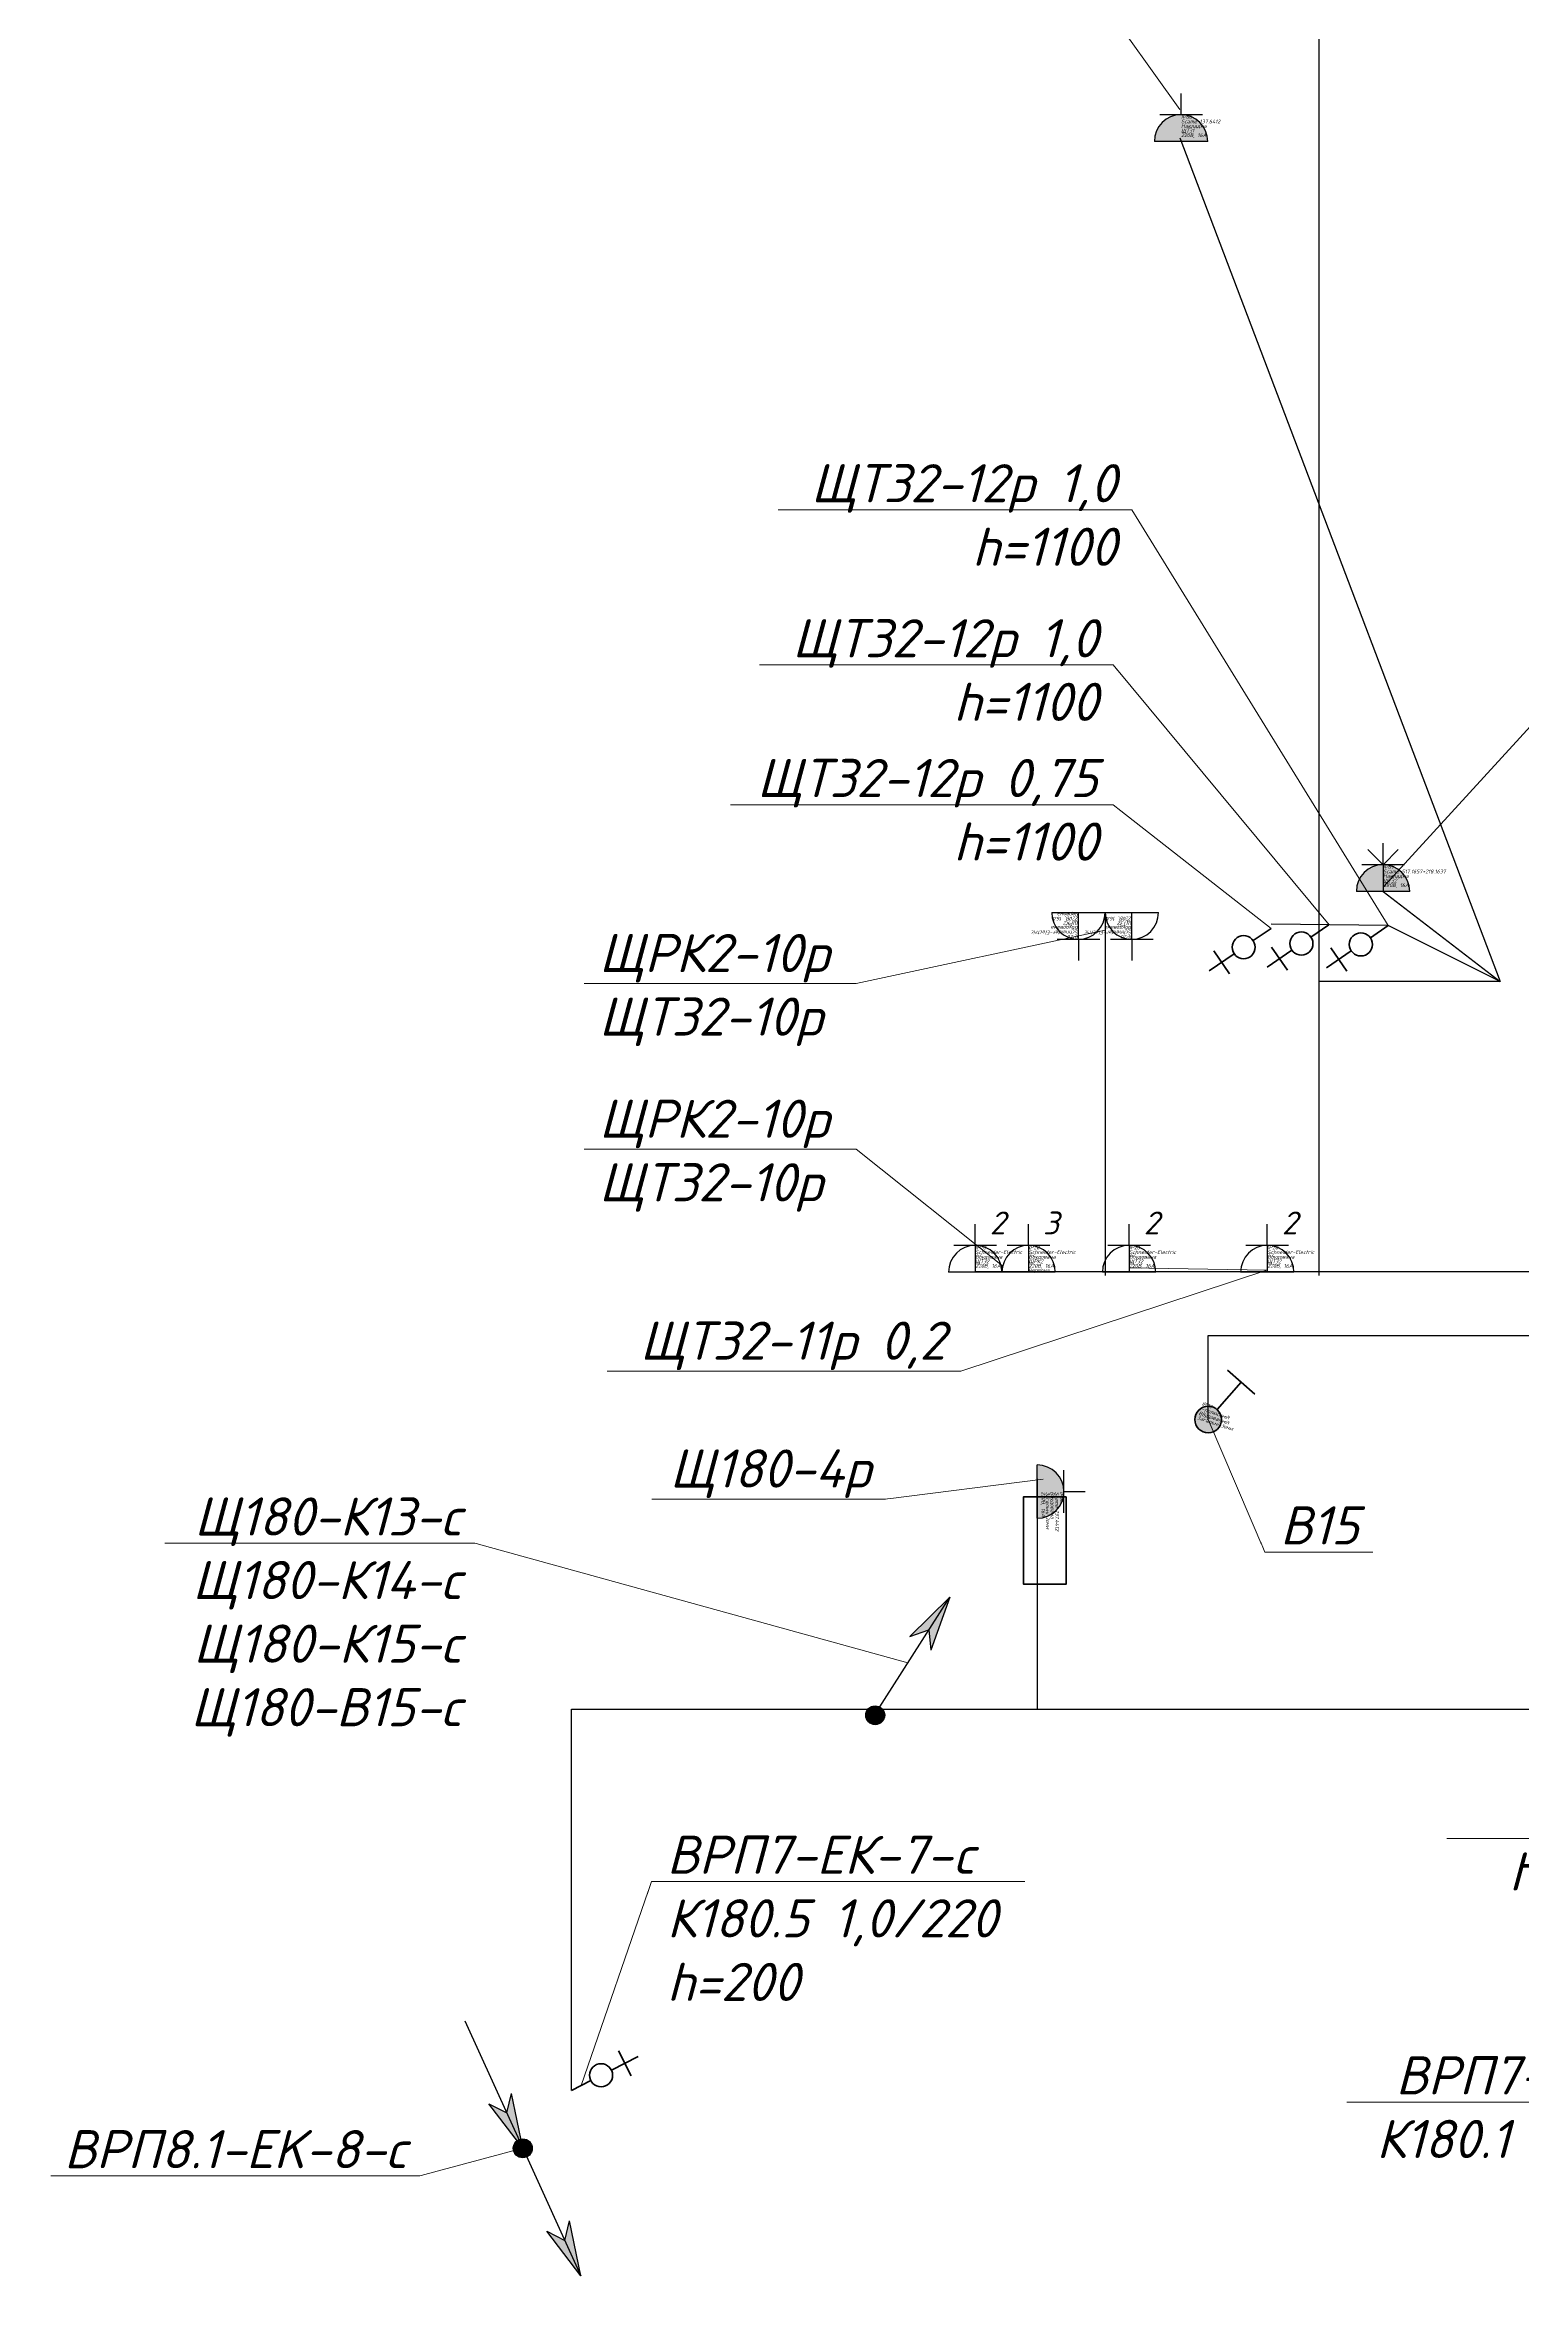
# Model space of a CAD drawing. Header units: millimetres. Extents: x -164867 to 807677, y -316775 to 513985.
# Drawn here: x 203864 to 213556, y 219296 to 234073 of the extents above; entities that cross this region are included whole.
import ezdxf
from ezdxf import colors
from ezdxf.entities.mleader import LeaderData, LeaderLine
from ezdxf.enums import TextEntityAlignment as Align
from ezdxf.math import Vec2, Vec3

# ---------------------------------------------------------------- set-up
doc = ezdxf.new("R2010")
doc.units = ezdxf.units.MM
doc.layers.add('E_Hidden atributes', color=2, linetype='Continuous', plot=False)
for name, color, linetype, lineweight in [('E_В лотку', 5, 'Kabl_in_Lotok', 30), ('E_Вимикачі', 84, 'Continuous', 35), ('E_Обладнання', 84, 'Continuous', 35), ('E_Позначення', 7, 'Continuous', 15), ('E_Розп. мережі', 5, 'Continuous', 30)]:
    doc.layers.add(name, color=color, linetype=linetype, lineweight=lineweight)
doc.styles.add('GOST 2.304', font='isocpeui.ttf')
doc.styles.add('orientation to layout', font='isocpeui.ttf')
doc.styles.add('ГОСТ 2.304', font='isocpeui.ttf')
doc.linetypes.add('Kabl_in_Lotok', pattern='A,10,[130,ltypeshp.shx,S=1,R=0,X=0,Y=0],1,[130,ltypeshp.shx,S=1,R=90,X=0,Y=-1],1,[130,ltypeshp.shx,S=1,R=0,X=0,Y=0],10', length=22)
doc.linetypes.add('Kabl_in_Tube', pattern='A,10,[133,ltypeshp.shx,S=1,R=0,X=0,Y=0],10', length=20)

# ---------------------------------------------------------------- blocks, each defined once
blk = doc.blocks.new('*U508')
h = blk.add_hatch(color=0)
h.dxf.hatch_style = 1
h.paths.add_polyline_path([(175, 100, 1), (-175, 100)])
at = {"color": 0, "lineweight": 30}
for q in [(-99, 374), (99, 374)]:
    blk.add_line((0, 275), q, dxfattribs=at)
at = {"color": 0, "linetype": 'Continuous', "lineweight": 30}
for p, q in [((0, 275), (0, 415)), ((0, 275), (0, 415)), ((0, 275), (0, 415)), ((140, 275), (-140, 275)), ((0, 275), (0, 100)), ((175, 100), (-175, 100))]:
    blk.add_line(p, q, dxfattribs=at)
blk.add_arc((0, 100), 175, 0, 180, dxfattribs=at)
at = {"color": 0, "style": 'orientation to layout'}
blk.add_attdef('AMOUNT', text='', height=150, dxfattribs=at).set_placement((147, 422), align=Align.MIDDLE_CENTER)
at = {"layer": 'E_Hidden atributes', "style": 'GOST 2.304'}
for tag, p in [('IP', (0, 248)), ('INSTALATION', (0, 188)), ('LOCATION', (0, 158)), ('VENDOR', (0, 218)), ('VOLTAGE_CURRENT', (0, 128)), ('COLOR', (0, 100))]:
    blk.add_attdef(tag, p, '', height=25, dxfattribs=at)
blk = doc.blocks.new('*U506')
at = {"color": 0, "linetype": 'Continuous', "lineweight": 30}
for p, q in [((0, 275), (0, 415)), ((0, 275), (0, 415)), ((0, 275), (0, 415)), ((140, 275), (-140, 275)), ((0, 275), (0, 100)), ((175, 100), (-175, 100))]:
    blk.add_line(p, q, dxfattribs=at)
blk.add_arc((0, 100), 175, 0, 180, dxfattribs=at)
at = {"color": 0, "style": 'orientation to layout'}
blk.add_attdef('AMOUNT', text='', height=150, dxfattribs=at).set_placement((147, 422), align=Align.MIDDLE_CENTER)
at = {"layer": 'E_Hidden atributes', "style": 'GOST 2.304'}
for tag, p in [('IP', (0, 248)), ('INSTALATION', (0, 188)), ('LOCATION', (0, 158)), ('VENDOR', (0, 218)), ('VOLTAGE_CURRENT', (0, 128)), ('COLOR', (0, 100))]:
    blk.add_attdef(tag, p, '', height=25, dxfattribs=at)
blk = doc.blocks.new('_None')
blk = doc.blocks.new('электровывод')
at = {"color": 0, "linetype": 'ByBlock', "lineweight": -2}
for p, q in [((-122.6, 123.9), (-204.8, 207)), ((-202.4, 127.2), (-125, 203.7)), ((-59.5, 60.1), (0, 0))]:
    blk.add_line(p, q, dxfattribs=at)
blk.add_circle((-91, 92), 44.9, dxfattribs=at)
blk = doc.blocks.new('*U68')
at = {"lineweight": -2}
h = blk.add_hatch(color=256, dxfattribs=at)
h.paths.add_polyline_path([(8.77, 16.13), (3.9, 10.61), (6.34, 11.65)])
h.paths.add_polyline_path([(8.77, 16.13), (6.34, 11.65), (6.79, 9.05)])
h = blk.add_hatch(color=256, dxfattribs=at)
edge = h.paths.add_edge_path()
edge.add_arc((0.07, 0), 1.28, 0, 360)
for p, q in [((0, 0), (8.77, 16.13)), ((8.77, 16.13), (3.9, 10.61)), ((8.77, 16.13), (6.79, 9.05)), ((3.9, 10.61), (6.34, 11.65)), ((6.34, 11.65), (6.79, 9.05))]:
    blk.add_line(p, q, dxfattribs=at)
blk.add_circle((0.11, 0), 1.24, dxfattribs=at)
blk = doc.blocks.new('*U522')
at = {"true_color": 0xffffff}
h = blk.add_hatch(color=7, dxfattribs=at)
h.dxf.hatch_style = 1
h.paths.add_polyline_path([(-88, 0, 1), (88, 0, 1)])
at = {"color": 0}
for points in [[(127, 301), (17, 348)], [(34, 81), (127, 301)], [(238, 254), (127, 301)]]:
    blk.add_lwpolyline(points, dxfattribs=at)
blk.add_circle((0, 0), 87.5, dxfattribs=at)
at = {"layer": 'E_Hidden atributes', "style": 'GOST 2.304'}
for tag, p in [('TYPE', (-77, 42)), ('IP', (-72, 75)), ('INSTALATION', (-72, 10)), ('LOCATION', (-72, -20)), ('COLOR', (-72, -88)), ('VENDOR', (-72, -55))]:
    blk.add_attdef(tag, p, '', height=25, dxfattribs=at)
blk = doc.blocks.new('*U125')
at = {"lineweight": -2}
h = blk.add_hatch(color=256, dxfattribs=at)
h.paths.add_polyline_path([(0.11, 0), (-4.75, 5.51), (-2.32, 4.48)])
h.paths.add_polyline_path([(0.11, 0), (-2.32, 4.48), (-1.87, 7.08)])
h = blk.add_hatch(color=256, dxfattribs=at)
edge = h.paths.add_edge_path()
edge.add_arc((0.07, 0), 1.28, 0, 360)
h = blk.add_hatch(color=256, dxfattribs=at)
h.paths.add_polyline_path([(8.88, -16.13), (4.02, -10.62), (6.45, -11.65)])
h.paths.add_polyline_path([(8.88, -16.13), (6.45, -11.65), (6.9, -9.05)])
for p, q in [((-8.66, 16.13), (0.11, 0)), ((-2.32, 4.48), (-1.87, 7.08)), ((0.11, 0), (-1.87, 7.08)), ((0.11, 0), (-4.75, 5.51)), ((-4.75, 5.51), (-2.32, 4.48)), ((0.11, 0), (8.88, -16.13)), ((8.88, -16.13), (4.02, -10.62)), ((4.02, -10.62), (6.45, -11.65)), ((6.45, -11.65), (6.9, -9.05)), ((8.88, -16.13), (6.9, -9.05))]:
    blk.add_line(p, q, dxfattribs=at)
blk.add_circle((0.11, 0), 1.24, dxfattribs=at)
blk = doc.blocks.new('*U507')
h = blk.add_hatch(color=0)
h.dxf.hatch_style = 1
h.paths.add_polyline_path([(175, 100, 1), (-175, 100)])
at = {"color": 0, "linetype": 'Continuous', "lineweight": 30}
for p, q in [((0, 275), (0, 415)), ((0, 275), (0, 415)), ((0, 275), (0, 415)), ((140, 275), (-140, 275)), ((175, 100), (-175, 100))]:
    blk.add_line(p, q, dxfattribs=at)
blk.add_arc((0, 100), 175, 0, 180, dxfattribs=at)
at = {"color": 0, "style": 'orientation to layout'}
blk.add_attdef('AMOUNT', text='', height=150, dxfattribs=at).set_placement((147, 422), align=Align.MIDDLE_CENTER)
at = {"layer": 'E_Hidden atributes', "style": 'GOST 2.304'}
for tag, p in [('IP', (0, 248)), ('INSTALATION', (0, 188)), ('LOCATION', (0, 158)), ('VENDOR', (0, 218)), ('VOLTAGE_CURRENT', (0, 128)), ('COLOR', (0, 100))]:
    blk.add_attdef(tag, p, '', height=25, dxfattribs=at)

msp = doc.modelspace()

# ---------------------------------------------------------------- linework, layer by layer
at = {"layer": 'E_В лотку', "ltscale": 100}
for points in [[(212218.61, 260697.36), (212218.61, 226005.61)], [(213406.07, 227933.54), (212218.61, 227933.54)], [(207315.41, 220663.58), (207315.41, 223163.58), (217888.74, 223163.58)]]:
    msp.add_lwpolyline(points, dxfattribs=at)
at = {"layer": 'E_Обладнання'}
msp.add_lwpolyline([(210560.57, 224553.85), (210560.57, 223982.85), (210280.57, 223982.85), (210280.57, 224553.85)], close=True, dxfattribs=at)
at = {"layer": 'E_Розп. мережі', "color": 30, "linetype": 'Kabl_in_Tube', "ltscale": 60, "true_color": 0xf8991e}
for points in [[(211305.32, 233463.73), (213406.07, 227933.54)], [(212638.52, 228524.27), (213406.07, 227933.54)], [(210816.07, 228385.53), (210816.07, 226005.61)], [(213406.07, 227933.54), (212672.08, 228301.32), (211904.57, 228310.15)]]:
    msp.add_lwpolyline(points, dxfattribs=at)
at = {"layer": 'E_Розп. мережі'}
msp.add_lwpolyline([(216290.01, 226030.71), (209964.11, 226030.71)], dxfattribs=at)
at = {"layer": 'E_Розп. мережі', "ltscale": 100}
for points in [[(211492.17, 225061.26), (211492.17, 225612.8), (214006.14, 225612.8)], [(210371.07, 224673.93), (210371.07, 223163.58)]]:
    msp.add_lwpolyline(points, dxfattribs=at)

# ---------------------------------------------------------------- block references
at = {"layer": 'E_Вимикачі', "rotation": 341.6615742490985}
msp.add_blockref('*U522', (211492.17, 225061.26), dxfattribs=at).add_auto_attribs({'INSTALATION': 'Вбудований', 'IP': 'IP20', 'LOCATION': 'Загальні зони', 'TYPE': '1-полюсний'})
at = {"layer": 'E_Обладнання'}
for name, p, values in [('*U507', (211313.85, 233341.27), {'INSTALATION': 'Накладна', 'IP': 'IP66', 'VENDOR': 'Scame 137.6412', 'LOCATION': 'ЩТЗ1', 'VOLTAGE_CURRENT': '220В, 16А'}), ('*U508', (212638.52, 228424.27), {'INSTALATION': 'Накладна', 'IP': 'IP67', 'VENDOR': 'Scame 517.1657+218.1637', 'LOCATION': 'ЩТЗ2', 'VOLTAGE_CURRENT': '380В, 16А'}), ('*U506', (209964.11, 225928.48), {'AMOUNT': '2', 'INSTALATION': 'Вбудована', 'IP': 'IP20', 'VENDOR': 'Schneider-Electric', 'LOCATION': 'ЩТЗ2', 'VOLTAGE_CURRENT': '220В, 16А'}), ('*U506', (210973.28, 225928.48), {'AMOUNT': '2', 'INSTALATION': 'Вбудована', 'IP': 'IP20', 'VENDOR': 'Schneider-Electric', 'LOCATION': 'ЩТЗ2', 'VOLTAGE_CURRENT': '220В, 16А'}), ('*U506', (211879.51, 225928.48), {'AMOUNT': '2', 'INSTALATION': 'Вбудована', 'IP': 'IP20', 'VENDOR': 'Schneider-Electric', 'LOCATION': 'ЩТЗ2', 'VOLTAGE_CURRENT': '220В, 16А'})]:
    msp.add_blockref(name, p, dxfattribs=at).add_auto_attribs(values)
at = {"layer": 'E_Обладнання', "color": 1, "rotation": 180}
msp.add_blockref('*U506', (210641.07, 228485.53), dxfattribs=at).add_auto_attribs({'INSTALATION': 'Вбудована', 'IP': 'IP20', 'VENDOR': 'Schneider-Electric', 'LOCATION': 'ЩРК2', 'VOLTAGE_CURRENT': '220В, 16А', 'COLOR': 'Червона'})
at = {"layer": 'E_Обладнання'}
for name, p, rotation, values in [('*U506', (210991.07, 228485.53), 180, {'INSTALATION': 'Вбудована', 'IP': 'IP20', 'VENDOR': 'Schneider-Electric', 'LOCATION': 'ЩТЗ2', 'VOLTAGE_CURRENT': '220В, 16А'}), ('*U507', (210271.07, 224589.02), 270, {'INSTALATION': 'Вбудована', 'IP': 'IP66', 'VENDOR': 'Scame 137.4412', 'LOCATION': 'Загальні зони', 'VOLTAGE_CURRENT': '220В, 16А'})]:
    msp.add_blockref(name, p, dxfattribs=dict(at, rotation=rotation)).add_auto_attribs(values)
at = {"layer": 'E_Обладнання', "xscale": -1.687500000021705, "yscale": 1.687500000021705, "zscale": 1.687500000021704}
for p, rotation in [((211904.57, 228281.97), 169.1543041377543), ((212283.35, 228305.79), 169.1543041377543), ((212673.18, 228300, 0), 169.1543041377543), ((207315.41, 220663.58), 341.5893432353326)]:
    msp.add_blockref('электровывод', p, dxfattribs=dict(at, rotation=rotation))
at = {"layer": 'E_Обладнання', "color": 1}
msp.add_blockref('*U506', (210314.11, 225928.48), dxfattribs=at).add_auto_attribs({'AMOUNT': '3', 'INSTALATION': 'Вбудована', 'IP': 'IP20', 'VENDOR': 'Schneider-Electric', 'LOCATION': 'ЩРК2', 'VOLTAGE_CURRENT': '220В, 16А', 'COLOR': 'Червона'})
at = {"layer": 'E_Розп. мережі', "xscale": 50.00000000000002, "yscale": 50.00000000000002, "zscale": 50.00000000000002, "rotation": 355.953213338055}
for name, p in [('*U68', (209302.9, 223123.14)), ('*U125', (206991.49, 220284.03))]:
    msp.add_blockref(name, p, dxfattribs=at)

# ---------------------------------------------------------------- next in the draw order: leaders
at = {"layer": 'E_Позначення'}
ml = msp.add_multileader_mtext('Standard', dxfattribs=at)
ml.set_content('ЩТЗ2-10р 0,1\\P(TV на підставці)', color=256, style='ГОСТ 2.304')
ml.set_leader_properties(color=256, linetype='ByLayer', lineweight=-1)
ml.set_arrow_properties(name='NONE')
ml.build(insert=Vec2(0, 0))
ml.multileader.update_dxf_attribs({"has_dogleg": 0, "text_left_attachment_type": 6, "text_right_attachment_type": 6, "dogleg_length": 0, "arrow_head_size": 1})
ctx = ml.context
ctx.base_point, ctx.char_height, ctx.arrow_head_size, ctx.landing_gap_size, ctx.plane_origin = Vec3(207526.29, 234658.51), 250, 1, 100, Vec3(198852.48, 236979.01)
ctx.left_attachment, ctx.right_attachment = 6, 6
notes = []
notes.append((ctx, [(1, (1, 1, 0), (210584.81, 234658.51), (-1, 0), 0, [(0, [(211305.32, 233650.54)], 0, [])])]))
ctx.mtext.insert, ctx.mtext.flow_direction = Vec3(207626.29, 234958.51), 5
ctx.mtext.has_bg_fill, ctx.mtext.bg_color, ctx.mtext.bg_scale_factor, ctx.mtext.bg_transparency, ctx.mtext.use_window_bg_color = 1, -1027028792, 1.5, 0, 1
ml = msp.add_multileader_mtext('Standard', dxfattribs=at)
ml.set_content('ЩТЗ2-18р 4,9\\Ph=0', color=256, style='ГОСТ 2.304')
ml.set_leader_properties(color=256, linetype='ByLayer', lineweight=-1)
ml.set_arrow_properties(name='NONE')
ml.build(insert=Vec2(0, 0))
ml.multileader.update_dxf_attribs({"has_dogleg": 0, "text_left_attachment_type": 6, "text_right_attachment_type": 6, "text_top_attachment_type": 10, "dogleg_length": 0, "arrow_head_size": 1})
ctx = ml.context
ctx.base_point, ctx.char_height, ctx.arrow_head_size, ctx.landing_gap_size, ctx.plane_origin = Vec3(214591.05, 230685.89), 250, 1, 100, Vec3(210743.88, 232087.59)
ctx.left_attachment, ctx.right_attachment = 6, 6
notes.append((ctx, [(0, (1, 1, 0), (214591.05, 230685.89), (1, 0), 0, [(2, [(212638.52, 228552.46)], 0, [])])]))
ctx.mtext.insert, ctx.mtext.flow_direction = Vec3(214691.05, 230985.89), 5
ctx.mtext.has_bg_fill, ctx.mtext.bg_color, ctx.mtext.bg_scale_factor, ctx.mtext.bg_transparency, ctx.mtext.use_window_bg_color = 1, -1027028792, 1.5, 0, 1
ml = msp.add_multileader_mtext('Standard', dxfattribs=at)
ml.set_content('ЩТЗ2-12р 0,75\\Ph=1100', color=256, style='ГОСТ 2.304')
ml.set_leader_properties(color=256, linetype='ByLayer', lineweight=-1)
ml.set_arrow_properties(name='NONE')
ml.build(insert=Vec2(0, 0))
ml.multileader.update_dxf_attribs({"has_dogleg": 0, "text_left_attachment_type": 6, "text_right_attachment_type": 6, "text_top_attachment_type": 10, "dogleg_length": 0, "arrow_head_size": 1})
ctx = ml.context
ctx.base_point, ctx.char_height, ctx.arrow_head_size, ctx.landing_gap_size, ctx.plane_origin = Vec3(208292.17, 229092.51), 250, 1, 100, Vec3(204357.92, 231178.7)
ctx.left_attachment, ctx.right_attachment, ctx.text_align_type = 6, 6, 2
notes.append((ctx, [(1, (1, 1, 0), (210868.11, 229092.51), (-1, 0), 0, [(2, [(211904.57, 228281.97)], 0, [])])]))
ctx.mtext.insert, ctx.mtext.alignment, ctx.mtext.flow_direction = Vec3(210768.11, 229392.51), 3, 5
ctx.mtext.has_bg_fill, ctx.mtext.bg_color, ctx.mtext.bg_scale_factor, ctx.mtext.bg_transparency, ctx.mtext.use_window_bg_color = 1, -1027028792, 1.5, 0, 1
ml = msp.add_multileader_mtext('Standard', dxfattribs=at)
ml.set_content('ЩРК2-10р\\PЩТЗ2-10р', color=256, style='ГОСТ 2.304')
ml.set_leader_properties(color=256, linetype='ByLayer', lineweight=-1)
ml.set_arrow_properties(name='NONE')
ml.build(insert=Vec2(0, 0))
ml.multileader.update_dxf_attribs({"has_dogleg": 0, "text_left_attachment_type": 6, "text_right_attachment_type": 6, "dogleg_length": 0, "arrow_head_size": 1})
ctx = ml.context
ctx.base_point, ctx.char_height, ctx.arrow_head_size, ctx.landing_gap_size, ctx.plane_origin = Vec3(207396.72, 226833.73), 250, 1, 100, Vec3(198317.58, 226935.74)
ctx.left_attachment, ctx.right_attachment = 6, 6
notes.append((ctx, [(1, (1, 1, 0), (209183.27, 226833.73), (-1, 0), 0, [(0, [(210143.86, 226068.96)], 0, [])])]))
ctx.mtext.insert, ctx.mtext.flow_direction = Vec3(207496.72, 227158.73), 5
ctx.mtext.has_bg_fill, ctx.mtext.bg_color, ctx.mtext.bg_scale_factor, ctx.mtext.bg_transparency, ctx.mtext.use_window_bg_color = 1, -1027028792, 1.5, 0, 1
ml = msp.add_multileader_mtext('Standard', dxfattribs=at)
ml.set_content('Щ180-К13-с\\PЩ180-К14-с\\PЩ180-К15-с\\PЩ180-В15-с', color=256, style='ГОСТ 2.304')
ml.set_leader_properties(color=256, linetype='ByLayer', lineweight=-1)
ml.set_arrow_properties(name='NONE')
ml.build(insert=Vec2(0, 0))
ml.multileader.update_dxf_attribs({"has_dogleg": 0, "text_left_attachment_type": 6, "text_right_attachment_type": 6, "dogleg_length": 0, "arrow_head_size": 1})
ctx = ml.context
ctx.base_point, ctx.char_height, ctx.arrow_head_size, ctx.landing_gap_size, ctx.plane_origin = Vec3(204609.16, 224250.95), 250, 1, 100, Vec3(228725.79, 222671.72)
ctx.left_attachment, ctx.right_attachment, ctx.text_align_type = 6, 6, 2
notes.append((ctx, [(1, (1, 1, 0), (206683.59, 224250.95), (-1, 0), 0, [(0, [(209521.83, 223465.72)], 0, [])])]))
ctx.mtext.insert, ctx.mtext.alignment, ctx.mtext.flow_direction = Vec3(206583.59, 224550.95), 3, 5
ctx.mtext.has_bg_fill, ctx.mtext.bg_color, ctx.mtext.bg_scale_factor, ctx.mtext.bg_transparency, ctx.mtext.use_window_bg_color = 1, -1027028792, 1.5, 0, 1
ml = msp.add_multileader_mtext('Standard', dxfattribs=at)
ml.set_content('Щ180-ПВ6 7,4/380\\Ph-під перекриттям', color=256, style='ГОСТ 2.304')
ml.set_leader_properties(color=256, linetype='ByLayer', lineweight=-1)
ml.set_arrow_properties(name='NONE')
ml.build(insert=Vec2(0, 0))
ml.multileader.update_dxf_attribs({"has_dogleg": 0, "text_left_attachment_type": 6, "text_right_attachment_type": 6, "dogleg_length": 0, "arrow_head_size": 1})
ctx = ml.context
ctx.base_point, ctx.char_height, ctx.arrow_head_size, ctx.landing_gap_size, ctx.plane_origin = Vec3(213283.12, 222314.79), 250, 1, 100, Vec3(238706.16, 220187.5)
ctx.left_attachment, ctx.right_attachment, ctx.text_align_type = 6, 6, 2
notes.append((ctx, [(1, (1, 1, 0), (216551.5, 222314.79), (-1, 0), 0, [(0, [(217725.06, 221642.3)], 0, [])])]))
ctx.mtext.insert, ctx.mtext.alignment, ctx.mtext.flow_direction = Vec3(216451.5, 222639.79), 3, 5
ctx.mtext.has_bg_fill, ctx.mtext.bg_color, ctx.mtext.bg_scale_factor, ctx.mtext.bg_transparency, ctx.mtext.use_window_bg_color = 1, -1027028792, 1.5, 0, 1
ml = msp.add_multileader_mtext('Standard', dxfattribs=at)
ml.set_content('ВРП7-ЕК-7-c\\PК180.5 1,0/220\\Ph=200', color=256, style='ГОСТ 2.304')
ml.set_leader_properties(color=256, linetype='ByLayer', lineweight=-1)
ml.set_arrow_properties(name='NONE')
ml.build(insert=Vec2(0, 0))
ml.multileader.update_dxf_attribs({"has_dogleg": 0, "text_left_attachment_type": 6, "text_right_attachment_type": 6, "dogleg_length": 0, "arrow_head_size": 1})
ctx = ml.context
ctx.base_point, ctx.char_height, ctx.arrow_head_size, ctx.landing_gap_size, ctx.plane_origin = Vec3(207841.6, 222033.31), 250, 1, 100, Vec3(228358.19, 219172.88)
ctx.left_attachment, ctx.right_attachment = 6, 6
notes.append((ctx, [(0, (1, 1, 0), (207841.6, 222033.31), (1, 0), 0, [(0, [(207379.05, 220695.86)], 0, [])])]))
ctx.mtext.insert, ctx.mtext.flow_direction = Vec3(207941.6, 222333.31), 5
ctx.mtext.has_bg_fill, ctx.mtext.bg_color, ctx.mtext.bg_scale_factor, ctx.mtext.bg_transparency, ctx.mtext.use_window_bg_color = 1, -1027028792, 1.5, 0, 1
ml = msp.add_multileader_mtext('Standard', dxfattribs=at)
ml.set_content('ВРП8.1-EK-8-с', color=256, style='ГОСТ 2.304')
ml.set_leader_properties(color=256, linetype='ByLayer', lineweight=-1)
ml.set_arrow_properties(name='NONE')
ml.build(insert=Vec2(0, 0))
ml.multileader.update_dxf_attribs({"has_dogleg": 0, "text_left_attachment_type": 6, "text_right_attachment_type": 6, "dogleg_length": 0, "arrow_head_size": 1})
ctx = ml.context
ctx.base_point, ctx.char_height, ctx.arrow_head_size, ctx.landing_gap_size, ctx.plane_origin = Vec3(203819.09, 220103.05), 250, 1, 100, Vec3(225504.95, 218284.67)
ctx.left_attachment, ctx.right_attachment, ctx.text_align_type = 6, 6, 2
notes.append((ctx, [(1, (1, 1, 0), (206322.88, 220103.05), (-1, 0), 0, [(0, [(206997.07, 220283.58)], 0, [])])]))
ctx.mtext.insert, ctx.mtext.alignment, ctx.mtext.flow_direction = Vec3(206222.88, 220403.05), 3, 5
ctx.mtext.has_bg_fill, ctx.mtext.bg_color, ctx.mtext.bg_scale_factor, ctx.mtext.bg_transparency, ctx.mtext.use_window_bg_color = 1, -1027028792, 1.5, 0, 1
for ctx, leaders in notes:
    for number, flags, end, landing, length, lines in leaders:
        leader = LeaderData()
        leader.index, (leader.has_last_leader_line, leader.has_dogleg_vector, leader.attachment_direction) = number, flags
        leader.last_leader_point, leader.dogleg_vector, leader.dogleg_length = Vec3(end), Vec3(landing), length
        for number, points, colour, breaks in lines:
            line = LeaderLine()
            line.index, line.vertices, line.color, line.breaks = number, Vec3.list(points), colors.encode_raw_color(colour), breaks
            leader.lines.append(line)
        ctx.leaders.append(leader)

# ---------------------------------------------------------------- next in the draw order: leaders
ml = msp.add_multileader_mtext('Standard', dxfattribs=at)
ml.set_content('ЩРК2-10р\\PЩТЗ2-10р', color=256, style='ГОСТ 2.304')
ml.set_leader_properties(color=256, linetype='ByLayer', lineweight=-1)
ml.set_arrow_properties(name='NONE')
ml.build(insert=Vec2(0, 0))
ml.multileader.update_dxf_attribs({"has_dogleg": 0, "text_left_attachment_type": 6, "text_right_attachment_type": 6, "dogleg_length": 0, "arrow_head_size": 1})
ctx = ml.context
ctx.base_point, ctx.char_height, ctx.arrow_head_size, ctx.landing_gap_size, ctx.plane_origin = Vec3(207396.72, 227919.99), 250, 1, 100, Vec3(198317.58, 229516.8)
ctx.left_attachment, ctx.right_attachment = 6, 6
notes = []
notes.append((ctx, [(1, (1, 1, 0), (209183.27, 227919.99), (-1, 0), 0, [(0, [(210816.07, 228270.48)], 0, [])])]))
ctx.mtext.insert, ctx.mtext.flow_direction = Vec3(207496.72, 228244.99), 5
ctx.mtext.has_bg_fill, ctx.mtext.bg_color, ctx.mtext.bg_scale_factor, ctx.mtext.bg_transparency, ctx.mtext.use_window_bg_color = 1, -1027028792, 1.5, 0, 1
ml = msp.add_multileader_mtext('Standard', dxfattribs=at)
ml.set_content('ЩТЗ2-11р 0,2', color=256, style='ГОСТ 2.304')
ml.set_leader_properties(color=256, linetype='ByLayer', lineweight=-1)
ml.set_arrow_properties(name='NONE')
ml.build(insert=Vec2(0, 0))
ml.multileader.update_dxf_attribs({"has_dogleg": 0, "text_left_attachment_type": 6, "text_right_attachment_type": 6, "dogleg_length": 0, "arrow_head_size": 1})
ctx = ml.context
ctx.base_point, ctx.char_height, ctx.arrow_head_size, ctx.landing_gap_size, ctx.plane_origin = Vec3(207513, 225378.72), 250, 1, 100, Vec3(194428.17, 226637.65)
ctx.left_attachment, ctx.right_attachment, ctx.text_align_type = 6, 6, 2
notes.append((ctx, [(1, (1, 1, 0), (209868.87, 225378.72), (-1, 0), 0, [(1, [(210973.28, 226056.67), (211875.85, 226041.21)], 0, [])])]))
ctx.mtext.insert, ctx.mtext.alignment, ctx.mtext.flow_direction = Vec3(209768.87, 225703.72), 3, 5
ctx.mtext.has_bg_fill, ctx.mtext.bg_color, ctx.mtext.bg_scale_factor, ctx.mtext.bg_transparency, ctx.mtext.use_window_bg_color = 1, -1027028792, 1.5, 0, 1
ml = msp.add_multileader_mtext('Standard', dxfattribs=at)
ml.set_content('ВРП7-ЕК-5-c\\PК180.1 2,0/220\\Ph=200', color=256, style='ГОСТ 2.304')
ml.set_leader_properties(color=256, linetype='ByLayer', lineweight=-1)
ml.set_arrow_properties(name='NONE')
ml.build(insert=Vec2(0, 0))
ml.multileader.update_dxf_attribs({"has_dogleg": 0, "text_left_attachment_type": 6, "text_right_attachment_type": 6, "dogleg_length": 0, "arrow_head_size": 1})
ctx = ml.context
ctx.base_point, ctx.char_height, ctx.arrow_head_size, ctx.landing_gap_size, ctx.plane_origin = Vec3(212385.06, 220586.84), 250, 1, 100, Vec3(237298.52, 217750.05)
ctx.left_attachment, ctx.right_attachment, ctx.text_align_type = 6, 6, 2
notes.append((ctx, [(1, (1, 1, 0), (214849.08, 220586.84), (-1, 0), 0, [(0, [(216304.86, 219296.3)], 0, [])])]))
ctx.mtext.insert, ctx.mtext.alignment, ctx.mtext.flow_direction = Vec3(214749.08, 220886.84), 3, 5
ctx.mtext.has_bg_fill, ctx.mtext.bg_color, ctx.mtext.bg_scale_factor, ctx.mtext.bg_transparency, ctx.mtext.use_window_bg_color = 1, -1027028792, 1.5, 0, 1
for ctx, leaders in notes:
    for number, flags, end, landing, length, lines in leaders:
        leader = LeaderData()
        leader.index, (leader.has_last_leader_line, leader.has_dogleg_vector, leader.attachment_direction) = number, flags
        leader.last_leader_point, leader.dogleg_vector, leader.dogleg_length = Vec3(end), Vec3(landing), length
        for number, points, colour, breaks in lines:
            line = LeaderLine()
            line.index, line.vertices, line.color, line.breaks = number, Vec3.list(points), colors.encode_raw_color(colour), breaks
            leader.lines.append(line)
        ctx.leaders.append(leader)

# ---------------------------------------------------------------- next in the draw order: leaders
ml = msp.add_multileader_mtext('Standard', dxfattribs=at)
ml.set_content('ЩТЗ2-12р 1,0\\Ph=1100', color=256, style='ГОСТ 2.304')
ml.set_leader_properties(color=256, linetype='ByLayer', lineweight=-1)
ml.set_arrow_properties(name='NONE')
ml.build(insert=Vec2(0, 0))
ml.multileader.update_dxf_attribs({"has_dogleg": 0, "text_left_attachment_type": 6, "text_right_attachment_type": 6, "text_top_attachment_type": 10, "dogleg_length": 0, "arrow_head_size": 1})
ctx = ml.context
ctx.base_point, ctx.char_height, ctx.arrow_head_size, ctx.landing_gap_size, ctx.plane_origin = Vec3(208532.51, 230008.77), 250, 1, 100, Vec3(204357.92, 232094.96)
ctx.left_attachment, ctx.right_attachment, ctx.text_align_type = 6, 6, 2
notes = []
notes.append((ctx, [(1, (1, 1, 0), (210868.11, 230008.77), (-1, 0), 0, [(2, [(212284.45, 228304.47)], 0, [])])]))
ctx.mtext.insert, ctx.mtext.alignment, ctx.mtext.flow_direction = Vec3(210768.11, 230308.77), 3, 5
ctx.mtext.has_bg_fill, ctx.mtext.bg_color, ctx.mtext.bg_scale_factor, ctx.mtext.bg_transparency, ctx.mtext.use_window_bg_color = 1, -1027028792, 1.5, 0, 1
ml = msp.add_multileader_mtext('Standard', dxfattribs=at)
ml.set_content('В15', color=256, style='ГОСТ 2.304')
ml.set_leader_properties(color=256, linetype='ByLayer', lineweight=-1)
ml.set_arrow_properties(name='NONE')
ml.build(insert=Vec2(0, 0))
ml.multileader.update_dxf_attribs({"has_dogleg": 0, "text_left_attachment_type": 6, "text_right_attachment_type": 6, "text_top_attachment_type": 10, "dogleg_length": 0, "arrow_head_size": 1})
ctx = ml.context
ctx.base_point, ctx.char_height, ctx.arrow_head_size, ctx.landing_gap_size, ctx.plane_origin = Vec3(211863.98, 224192.46), 250, 1, 100, Vec3(212167.95, 223064.42)
ctx.left_attachment, ctx.right_attachment = 6, 6
notes.append((ctx, [(0, (1, 1, 0), (211863.98, 224192.46), (1, 0), 0, [(2, [(211492.17, 225061.26)], 0, [])])]))
ctx.mtext.insert, ctx.mtext.flow_direction = Vec3(211963.98, 224492.46), 5
ctx.mtext.has_bg_fill, ctx.mtext.bg_color, ctx.mtext.bg_scale_factor, ctx.mtext.bg_transparency, ctx.mtext.use_window_bg_color = 1, -1027028792, 1.5, 0, 1
ml = msp.add_multileader_mtext('Standard', dxfattribs=at)
ml.set_content('Щ180-4р', color=256, style='ГОСТ 2.304')
ml.set_leader_properties(color=256, linetype='ByLayer', lineweight=-1)
ml.set_arrow_properties(name='NONE')
ml.build(insert=Vec2(0, 0))
ml.multileader.update_dxf_attribs({"has_dogleg": 0, "text_left_attachment_type": 6, "text_right_attachment_type": 6, "text_top_attachment_type": 10, "dogleg_length": 0, "arrow_head_size": 1})
ctx = ml.context
ctx.base_point, ctx.char_height, ctx.arrow_head_size, ctx.landing_gap_size, ctx.plane_origin = Vec3(207839.75, 224540.52), 250, 1, 100, Vec3(208954.51, 223412.47)
ctx.left_attachment, ctx.right_attachment, ctx.text_align_type = 6, 6, 2
notes.append((ctx, [(1, (1, 1, 0), (209376.68, 224540.52), (-1, 0), 0, [(2, [(210409.87, 224671.47)], 0, [])])]))
ctx.mtext.insert, ctx.mtext.alignment, ctx.mtext.flow_direction = Vec3(209276.68, 224865.52), 3, 5
ctx.mtext.has_bg_fill, ctx.mtext.bg_color, ctx.mtext.bg_scale_factor, ctx.mtext.bg_transparency, ctx.mtext.use_window_bg_color = 1, -1027028792, 1.5, 0, 1
for ctx, leaders in notes:
    for number, flags, end, landing, length, lines in leaders:
        leader = LeaderData()
        leader.index, (leader.has_last_leader_line, leader.has_dogleg_vector, leader.attachment_direction) = number, flags
        leader.last_leader_point, leader.dogleg_vector, leader.dogleg_length = Vec3(end), Vec3(landing), length
        for number, points, colour, breaks in lines:
            line = LeaderLine()
            line.index, line.vertices, line.color, line.breaks = number, Vec3.list(points), colors.encode_raw_color(colour), breaks
            leader.lines.append(line)
        ctx.leaders.append(leader)

# ---------------------------------------------------------------- next in the draw order: leaders
ml = msp.add_multileader_mtext('Standard', dxfattribs=at)
ml.set_content('ЩТЗ2-12р 1,0\\Ph=1100', color=256, style='ГОСТ 2.304')
ml.set_leader_properties(color=256, linetype='ByLayer', lineweight=-1)
ml.set_arrow_properties(name='NONE')
ml.build(insert=Vec2(0, 0))
ml.multileader.update_dxf_attribs({"has_dogleg": 0, "text_left_attachment_type": 6, "text_right_attachment_type": 6, "text_top_attachment_type": 10, "dogleg_length": 0, "arrow_head_size": 1})
ctx = ml.context
ctx.base_point, ctx.char_height, ctx.arrow_head_size, ctx.landing_gap_size, ctx.plane_origin = Vec3(208654.64, 231025.34, 0), 250, 1, 100, Vec3(204746.65, 232090.48, 0)
ctx.left_attachment, ctx.right_attachment, ctx.text_align_type = 6, 6, 2
notes = []
notes.append((ctx, [(1, (1, 1, 0), (210990.25, 231025.34, 0), (-1, 0), 0, [(2, [(212673.18, 228300, 0)], 0, [])])]))
ctx.mtext.insert, ctx.mtext.alignment, ctx.mtext.flow_direction = Vec3(210890.25, 231325.34, 0), 3, 5
ctx.mtext.has_bg_fill, ctx.mtext.bg_color, ctx.mtext.bg_scale_factor, ctx.mtext.bg_transparency, ctx.mtext.use_window_bg_color = 1, -1027028792, 1.5, 0, 1
for ctx, leaders in notes:
    for number, flags, end, landing, length, lines in leaders:
        leader = LeaderData()
        leader.index, (leader.has_last_leader_line, leader.has_dogleg_vector, leader.attachment_direction) = number, flags
        leader.last_leader_point, leader.dogleg_vector, leader.dogleg_length = Vec3(end), Vec3(landing), length
        for number, points, colour, breaks in lines:
            line = LeaderLine()
            line.index, line.vertices, line.color, line.breaks = number, Vec3.list(points), colors.encode_raw_color(colour), breaks
            leader.lines.append(line)
        ctx.leaders.append(leader)

doc.saveas('drawing.dxf')
